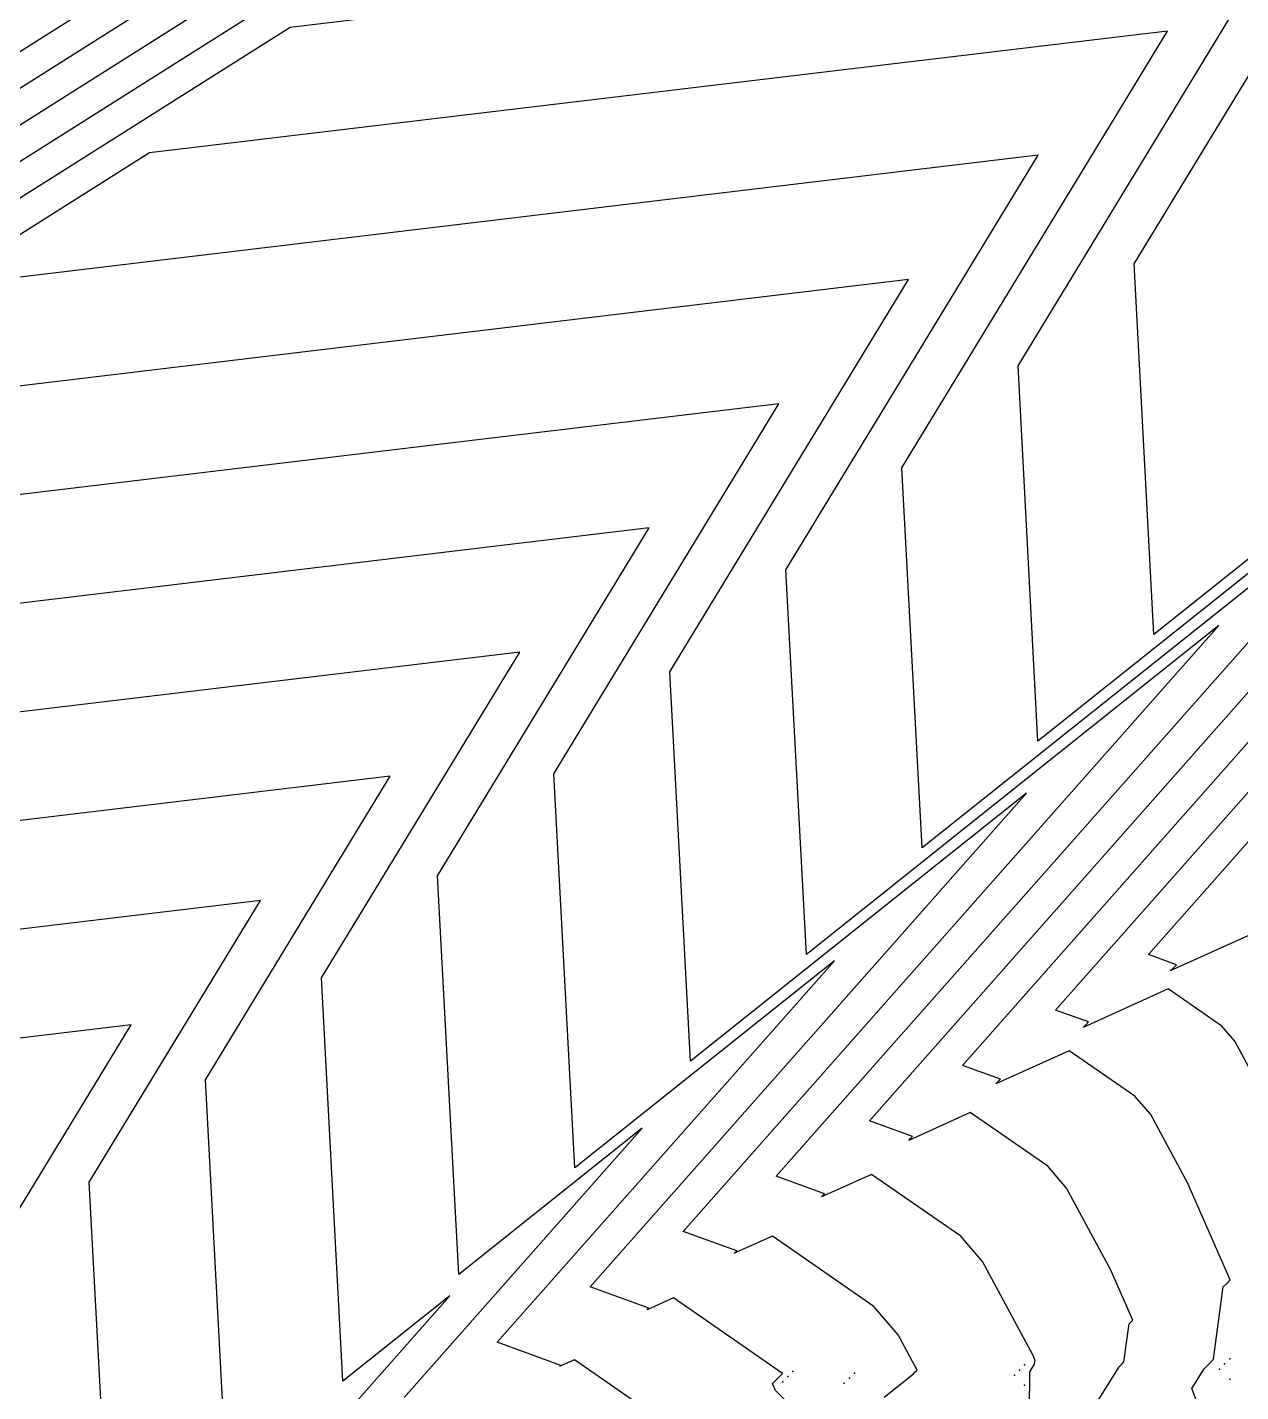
# Model space of a CAD drawing. Header units: metres. Extents: x 419582 to 423558, y 4805372 to 4807539.
# Drawn here: x 421680.5 to 421704.34, y 4806391.64 to 4806418.43 of the extents above; entities that cross this region are included whole.
import ezdxf

# ---------------------------------------------------------------- set-up
doc = ezdxf.new("R2010")
doc.units = ezdxf.units.M
for name, color, linetype in [('C-TINN', 4, 'Continuous'), ('C-TOPO-MAJR', 9, 'Continuous'), ('C-TOPO-MINR', 8, 'Continuous')]:
    doc.layers.add(name, color=color, linetype=linetype)

msp = doc.modelspace()

# ---------------------------------------------------------------- linework, layer by layer
at = {"layer": 'C-TINN', "color": 4, "linetype": 'Continuous', "lineweight": -3}
for p in [(421704.12, 4806392.29, 1742.18), (421695.54, 4806392.04, 1738.07), (421696.75, 4806392.01, 1738.48), (421699.89, 4806391.97, 1739.89), (421699.99, 4806392.07, 1739.89), (421700.09, 4806392.17, 1739.89), (421703.92, 4806392.09, 1742.18), (421704.02, 4806392.19, 1742.18), (421695.34, 4806391.84, 1738.07), (421695.44, 4806391.94, 1738.07), (421696.55, 4806391.81, 1738.48), (421696.65, 4806391.91, 1738.48), (421700.09, 4806391.77, 1739.89), (421704.12, 4806391.89, 1742.18)]:
    msp.add_point(p, dxfattribs=at)
at = {"layer": 'C-TOPO-MAJR', "color": 9, "linetype": 'Continuous', "lineweight": -3, "flags": 128}
for points, elevation in [([(421696.716, 4806428.287), (421651.952, 4806400.017)], 1745), ([(421700.185, 4806391.499), (421700.185, 4806391.658), (421700.193, 4806391.665), (421700.193, 4806392.035), (421700.274, 4806392.166), (421700.279, 4806392.171), (421700.284, 4806392.176), (421700.293, 4806392.25), (421700.297, 4806392.253), (421700.301, 4806392.257), (421700.257, 4806392.356), (421699.262, 4806394.201), (421698.839, 4806394.695), (421697.082, 4806395.912), (421696.103, 4806395.47), (421696.133, 4806395.501), (421696.164, 4806395.532), (421695.214, 4806395.877), (421707.68, 4806409.976), (421698.08, 4806402.324), (421697.682, 4806409.784), (421702.899, 4806418.357), (421682.906, 4806415.965), (421635.569, 4806386.069)], 1740), ([(421686.078, 4806390.442), (421688.805, 4806393.526), (421686.705, 4806391.852), (421686.283, 4806399.768), (421690.176, 4806406.165), (421669.097, 4806403.643)], 1735)]:
    msp.add_lwpolyline(points, dxfattribs=dict(at, elevation=elevation))
at = {"layer": 'C-TOPO-MINR', "color": 8, "linetype": 'Continuous', "lineweight": -3, "flags": 128}
for points, elevation in [([(421693.954, 4806425.823), (421648.675, 4806397.227)], 1744), ([(421691.192, 4806423.359), (421645.399, 4806394.438)], 1743), ([(421703.491, 4806391.402), (421703.376, 4806391.706), (421703.619, 4806392.096), (421703.711, 4806392.188), (421703.803, 4806392.281), (421703.993, 4806393.701), (421704.062, 4806393.77), (421704.131, 4806393.839), (421703.297, 4806395.732), (421702.567, 4806397.085), (421702.257, 4806397.447), (421700.969, 4806398.339), (421699.527, 4806397.688), (421699.573, 4806397.734), (421699.618, 4806397.779), (421698.869, 4806398.051), (421715.23, 4806416.557), (421702.629, 4806406.513), (421702.241, 4806413.791), (421707.989, 4806423.234)], 1742), ([(421704.857, 4806400.766), (421702.951, 4806399.906), (421703.012, 4806399.966), (421703.072, 4806400.026), (421702.523, 4806400.225), (421722.78, 4806423.137)], 1744), ([(421701.125, 4806390.812), (421701.946, 4806392.131), (421701.995, 4806392.18), (421702.043, 4806392.228), (421702.143, 4806392.975), (421702.179, 4806393.012), (421702.216, 4806393.048), (421701.777, 4806394.044), (421700.915, 4806395.643), (421700.548, 4806396.071), (421699.025, 4806397.126), (421697.815, 4806396.579), (421697.853, 4806396.617), (421697.891, 4806396.656), (421697.042, 4806396.964), (421711.455, 4806413.267), (421700.354, 4806404.419), (421699.962, 4806411.787), (421705.444, 4806420.796), (421685.668, 4806418.43), (421638.845, 4806388.859)], 1741), ([(421688.43, 4806420.894), (421642.122, 4806391.648)], 1742), ([(421704.816, 4806397.42), (421704.22, 4806398.527), (421703.966, 4806398.823), (421702.913, 4806399.552), (421701.239, 4806398.797), (421701.292, 4806398.85), (421701.345, 4806398.903), (421700.696, 4806399.138), (421719.005, 4806419.847)], 1743), ([(421697.331, 4806391.534), (421697.908, 4806391.995), (421697.945, 4806392.032), (421697.982, 4806392.069), (421697.609, 4806392.76), (421697.129, 4806393.319), (421695.138, 4806394.699), (421694.39, 4806394.362), (421694.414, 4806394.385), (421694.438, 4806394.409), (421693.387, 4806394.79), (421703.905, 4806406.686), (421695.805, 4806400.23), (421695.402, 4806407.781), (421700.355, 4806415.919), (421680.144, 4806413.501)], 1739), ([(421695.373, 4806391.491), (421695.199, 4806391.666), (421695.155, 4806391.771), (421695.143, 4806391.808), (421695.24, 4806391.905), (421695.337, 4806392.002), (421693.194, 4806393.486), (421692.678, 4806393.253), (421692.694, 4806393.269), (421692.711, 4806393.285), (421691.56, 4806393.703), (421700.13, 4806403.396), (421693.53, 4806398.135), (421693.122, 4806405.778), (421697.81, 4806413.48), (421677.383, 4806411.036)], 1738), ([(421692.432, 4806391.454), (421691.251, 4806392.272), (421690.966, 4806392.144), (421690.975, 4806392.153), (421690.984, 4806392.162), (421689.733, 4806392.616), (421696.355, 4806400.106), (421691.255, 4806396.041), (421690.843, 4806403.774), (421695.265, 4806411.042), (421674.621, 4806408.572)], 1737), ([(421687.905, 4806391.529), (421692.58, 4806396.816), (421688.98, 4806393.947), (421688.563, 4806401.771), (421692.721, 4806408.604), (421671.859, 4806406.107)], 1736), ([(421684.43, 4806389.758), (421684.003, 4806397.765), (421687.631, 4806403.727), (421666.335, 4806401.179)], 1734), ([(421678.657, 4806384.601), (421681.942, 4806387.89), (421682.037, 4806387.985), (421682.133, 4806388.081), (421681.723, 4806395.761), (421685.087, 4806401.288), (421663.573, 4806398.714)], 1733), ([(421679.444, 4806393.758), (421682.542, 4806398.85), (421660.811, 4806396.25)], 1732)]:
    msp.add_lwpolyline(points, dxfattribs=dict(at, elevation=elevation))

doc.saveas('drawing.dxf')
